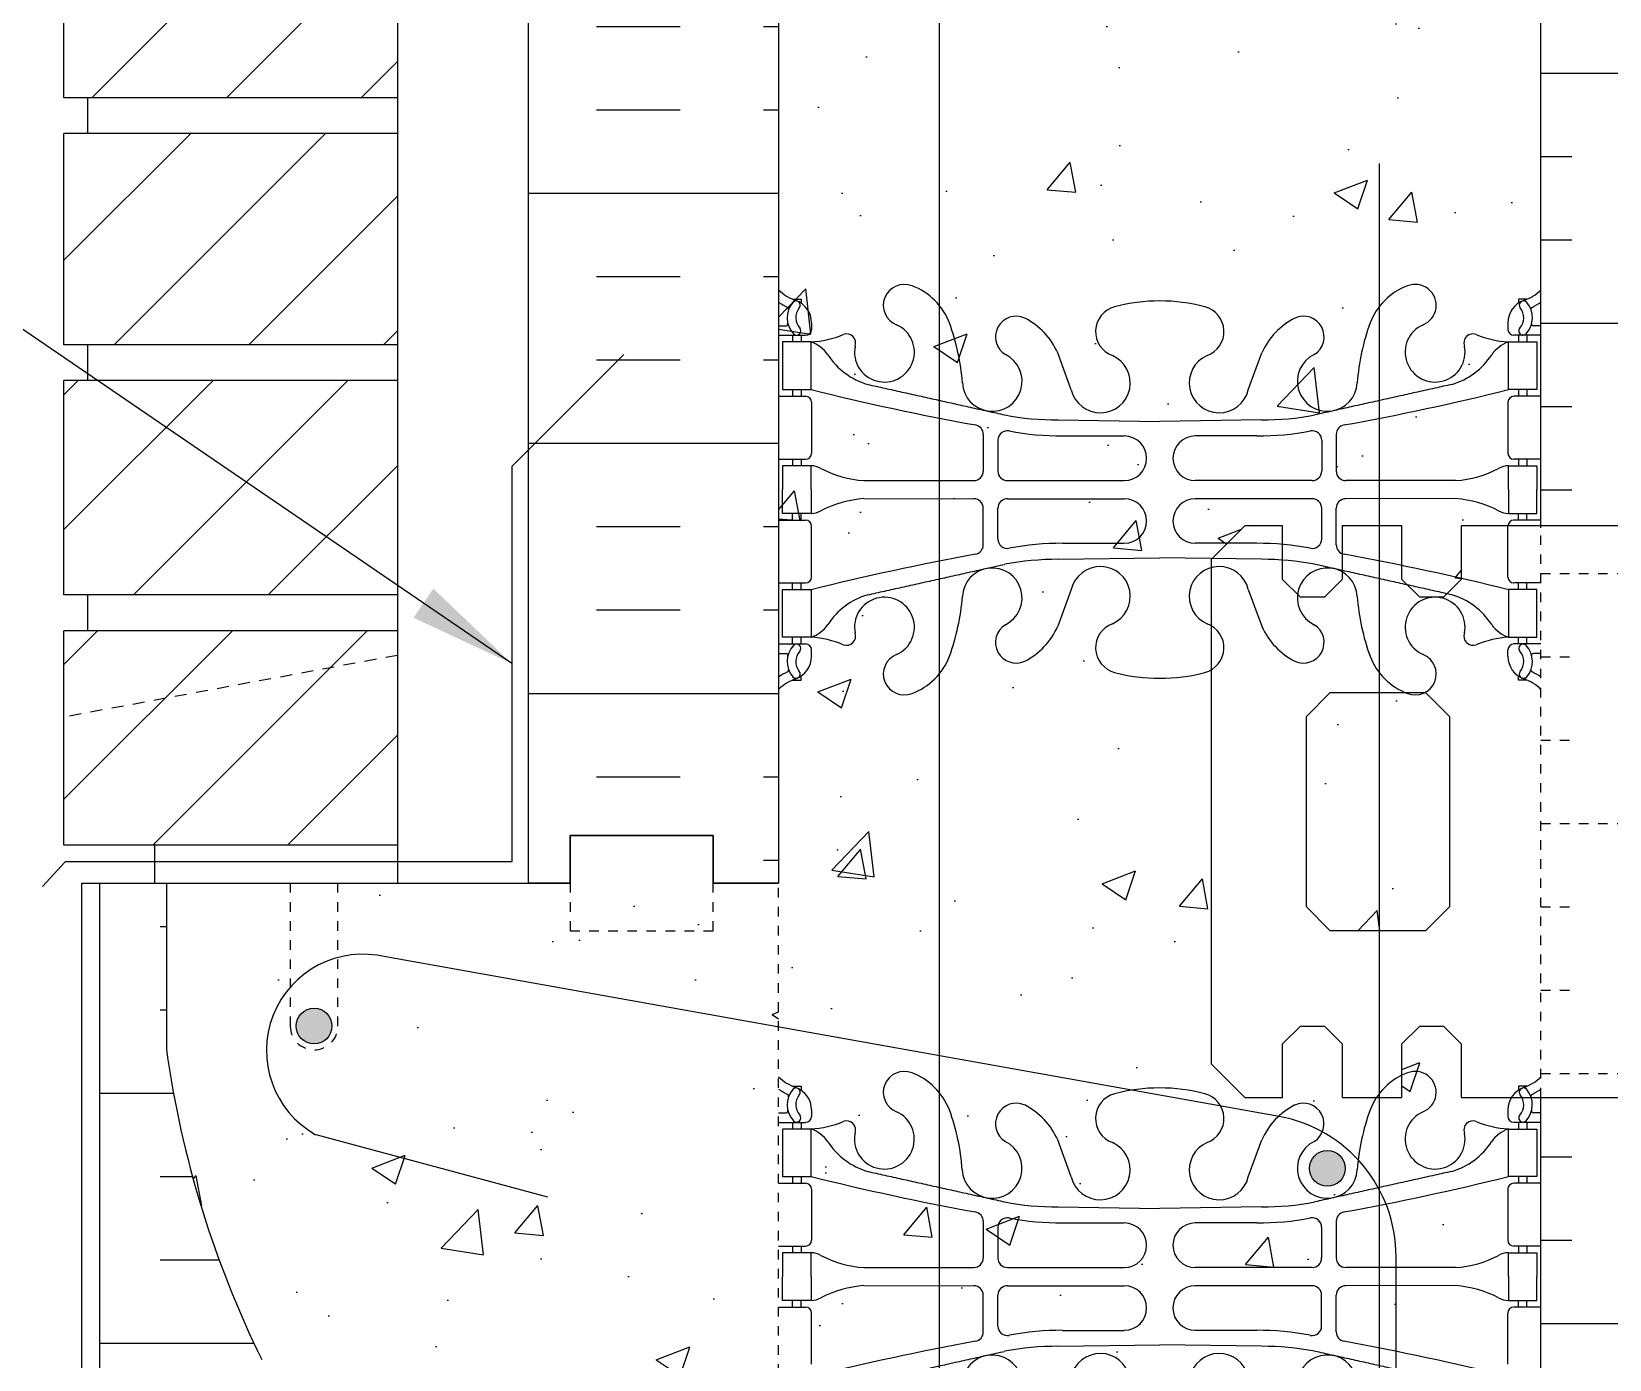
# Model space of a CAD drawing. Header units: inches. Extents: x 94.9 to 181.1, y -57.9 to 31.
# Drawn here: x 144.37 to 160.93, y -11.04 to 2.9 of the extents above; entities that cross this region are included whole.
import ezdxf

# ---------------------------------------------------------------- set-up
doc = ezdxf.new("R2010")
doc.units = ezdxf.units.IN
doc.header["$LTSCALE"] = 0.5
doc.header["$MEASUREMENT"] = 0
doc.linetypes.add('DASHED2', pattern=[0.375, 0.25, -0.125])
doc.linetypes.add('HIDDEN2', pattern=[0.1875, 0.125, -0.0625])
for name, color, linetype in [('HATCH', 12, 'Continuous'), ('Hidden2', 12, 'HIDDEN2'), ('line25', 2, 'Continuous'), ('LINE3', 3, 'Continuous'), ('LINE50', 5, 'Continuous'), ('LINE9', 9, 'Continuous'), ('TEXT', 4, 'Continuous'), ('Web_Edge', 9, 'Continuous')]:
    doc.layers.add(name, color=color, linetype=linetype)
doc.styles.add('DIM', font='romans.shx', dxfattribs={"width": 0.7})
doc.dimstyles.new('ext_12', dxfattribs={"dimscale": 12, "dimtxt": 0.09375, "dimasz": 0.09375, "dimexe": 0.09375, "dimexo": 0.0625, "dimgap": 0.0625, "dimtad": 1, "dimdec": 1, "dimzin": 3, "dimdsep": 46, "dimlunit": 4, "dimtxsty": 'DIM', "dimcen": 0.09, "dimdle": 0.09375, "dimclrt": 4, "dimadec": 0, "dimazin": 0, "dimtfac": 1, "dimtdec": 1, "dimtmove": 2, "dimatfit": 3, "dimfxl": 0, "dimfrac": 2, "dimtolj": 1, "dimtzin": 0, "dimarcsym": 0})

# ---------------------------------------------------------------- blocks, each defined once
blk = doc.blocks.new('8 web')
at = {"layer": 'Web_Edge'}
for p, q in [((-3.854, 6.868), (-3.764, 6.868)), ((-3.764, 6.868), (-3.764, 6.827)), ((3.854, 6.868), (3.764, 6.868)), ((3.764, 6.868), (3.764, 6.827)), ((-4, 6.589), (-3.922, 6.589)), ((-4, 6.489), (-3.716, 6.489)), ((-3.854, 6.489), (-3.854, 6.419)), ((-3.764, 6.489), (-3.764, 6.419)), ((-3.654, 6.619), (-3.654, 6.552)), ((3.654, 6.619), (3.654, 6.552)), ((4, 6.489), (3.716, 6.489)), ((3.764, 6.489), (3.764, 6.419)), ((3.854, 6.489), (3.854, 6.419)), ((4, 6.589), (3.922, 6.589)), ((-0.929, 5.917), (-1.071, 6.304)), ((0.929, 5.917), (1.071, 6.304)), ((-4, 5.849), (-3.716, 5.849)), ((-3.854, 5.919), (-3.854, 5.849)), ((-3.764, 5.919), (-3.764, 5.849)), ((4, 5.849), (3.716, 5.849)), ((3.764, 5.919), (3.764, 5.849)), ((3.854, 5.919), (3.854, 5.849)), ((-3.654, 5.787), (-3.654, 5.252)), ((3.654, 5.787), (3.654, 5.252)), ((-1.067, 5.601), (0, 5.586)), ((1.067, 5.601), (0, 5.586)), ((-1.852, 5.45), (-1.852, 5.065)), ((-1.699, 5.387), (-1.699, 5.065)), ((-1.019, 5.433), (-0.372, 5.433)), ((1.019, 5.433), (0.372, 5.433)), ((1.699, 5.387), (1.699, 5.065)), ((1.852, 5.45), (1.852, 5.065)), ((-4, 5.189), (-3.716, 5.189)), ((-3.854, 5.189), (-3.854, 5.119)), ((-3.764, 5.189), (-3.764, 5.119)), ((4, 5.189), (3.716, 5.189)), ((3.764, 5.189), (3.764, 5.119)), ((3.854, 5.189), (3.854, 5.119)), ((-3.106, 4.964), (-1.952, 4.965)), ((-1.599, 4.965), (-0.372, 4.965)), ((1.599, 4.965), (0.372, 4.965)), ((3.106, 4.964), (1.952, 4.965)), ((-3.106, 4.775), (-1.952, 4.774)), ((-1.852, 4.289), (-1.852, 4.674)), ((-1.699, 4.351), (-1.699, 4.674)), ((-1.599, 4.774), (-0.372, 4.774)), ((1.599, 4.774), (0.372, 4.774)), ((1.699, 4.351), (1.699, 4.674)), ((1.852, 4.289), (1.852, 4.674)), ((3.106, 4.775), (1.952, 4.774)), ((-4, 4.549), (-3.716, 4.549)), ((-3.854, 4.549), (-3.854, 4.619)), ((-3.764, 4.549), (-3.764, 4.619)), ((-3.654, 3.952), (-3.654, 4.487)), ((3.654, 3.952), (3.654, 4.487)), ((4, 4.549), (3.716, 4.549)), ((3.764, 4.549), (3.764, 4.619)), ((3.854, 4.549), (3.854, 4.619)), ((-1.067, 4.138), (0, 4.153)), ((-1.019, 4.305), (-0.372, 4.305)), ((1.067, 4.138), (0, 4.153)), ((1.019, 4.305), (0.372, 4.305))]:
    blk.add_line(p, q, dxfattribs=at)
for points in [[(-3.959, 5.919), (-3.659, 5.919), (-3.659, 6.419), (-3.959, 6.419)], [(3.959, 5.919), (3.659, 5.919), (3.659, 6.419), (3.959, 6.419)]]:
    blk.add_lwpolyline(points, close=True, dxfattribs=at)
for points in [[(-3.659, 4.869), (-3.659, 5.119), (-3.959, 5.119), (-3.959, 4.869)], [(3.659, 4.869), (3.659, 5.119), (3.959, 5.119), (3.959, 4.869)], [(-3.659, 4.869), (-3.659, 4.619), (-3.959, 4.619), (-3.959, 4.869)], [(3.659, 4.869), (3.659, 4.619), (3.959, 4.619), (3.959, 4.869)]]:
    blk.add_lwpolyline(points, dxfattribs=at)
for centre, radius, start, end in [((-3.654, 7.327), 0.5, 226.2109, 250.5288), ((-2.681, 6.804), 0.22, 68.1963, 248.1963), ((-2.839, 6.375), 0.677, 21.1239, 69.3197), ((2.839, 6.375), 0.677, 110.6803, 158.8761), ((2.681, 6.804), 0.22, 291.8037, 111.8037), ((3.654, 7.327), 0.5, 289.4712, 313.7891), ((-3.654, 7.327), 0.6, 234.7832, 245.0748), ((-3.66, 6.674), 0.25, 140.1145, 222.4609), ((-3.818, 6.805), 0.045, 321.448, 139.1879), ((-3.904, 6.619), 0.25, 0, 70.5288), ((-0.012, 5.096), 1.754, 89.6229, 105.2918), ((0.012, 5.096), 1.754, 74.7082, 90.3771), ((3.904, 6.619), 0.25, 109.4712, 180), ((3.818, 6.805), 0.045, 40.8121, 218.552), ((3.66, 6.674), 0.25, 317.5391, 39.8855), ((3.654, 7.327), 0.6, 294.9252, 305.2168), ((-3.916, 6.764), 0.021, 343.464, 63.9957), ((-3.66, 6.674), 0.16, 140.0001, 222.4609), ((-1.507, 6.473), 0.217, 65.5264, 238.537), ((-1.758, 6.003), 0.75, 23.6938, 62.9705), ((-0.406, 6.529), 0.268, 104.7892, 250.0338), ((0.406, 6.529), 0.268, 289.9662, 75.2108), ((1.758, 6.003), 0.75, 117.0295, 156.3062), ((1.507, 6.473), 0.217, 301.463, 114.4736), ((3.66, 6.674), 0.16, 317.5391, 39.9999), ((3.916, 6.764), 0.021, 116.0043, 196.536), ((-3.922, 6.609), 0.0196, 269.4032, 15.4901), ((-3.812, 6.536), 0.045, 222.4609, 42.4609), ((-3.716, 6.552), 0.0625, 270, 0), ((-3.714, 7.415), 0.997, 273.1538, 293.1467), ((-3.288, 6.408), 0.0968, 340.1551, 110.4331), ((-2.89, 6.313), 0.314, 168.5886, 66.1916), ((-4.43, 5.81), 2.365, 4.3895, 20.0015), ((4.43, 5.81), 2.365, 159.9985, 175.6105), ((2.89, 6.313), 0.314, 113.8084, 11.4114), ((3.288, 6.408), 0.0968, 69.5669, 199.8449), ((3.714, 7.415), 0.997, 246.8533, 266.8462), ((3.716, 6.552), 0.0625, 180, 270), ((3.812, 6.536), 0.045, 137.5391, 317.5391), ((3.922, 6.609), 0.0196, 164.5099, 270.5968), ((-3.781, 6.077), 0.364, 34.9775, 70.3387), ((3.781, 6.077), 0.364, 109.6613, 145.0225), ((-2.858, 6.688), 0.743, 212.7919, 253.8107), ((-1.759, 6.006), 0.314, 182.7357, 63.9348), ((-0.624, 5.99), 0.314, 193.4146, 66.1916), ((0.624, 5.99), 0.314, 113.8084, 346.5854), ((1.759, 6.006), 0.314, 116.0652, 357.2643), ((2.858, 6.688), 0.743, 286.1893, 327.2081), ((-3.716, 5.787), 0.0625, 0, 90), ((3.15, 33.34), 28.253, 256.0552, 259.6343), ((-3.15, 33.34), 28.253, 280.3657, 283.9448), ((3.716, 5.787), 0.0625, 90, 180), ((-1.072, 8.585), 2.984, 259.2546, 270.0995), ((1.072, 8.585), 2.984, 269.9005, 280.7454), ((-1.952, 5.45), 0.1, 360, 79.6343), ((-1.599, 5.387), 0.1, 79.2546, 180), ((-1.024, 8.417), 2.984, 259.2546, 270.0995), ((1.024, 8.417), 2.984, 269.9005, 280.7454), ((1.599, 5.387), 0.1, 0, 100.7454), ((1.952, 5.45), 0.1, 100.3657, 180), ((-0.372, 5.199), 0.234, 270, 90), ((0.372, 5.199), 0.234, 90, 270), ((-3.716, 5.252), 0.0625, 270, 0), ((3.716, 5.252), 0.0625, 180, 270), ((-3.663, 4.901), 0.219, 60.4937, 88.92), ((-3.021, 6.121), 1.16, 242.5844, 265.8032), ((-1.952, 5.065), 0.1, 270.0388, 360), ((-1.599, 5.065), 0.1, 180, 270), ((1.599, 5.065), 0.1, 270, 0), ((1.952, 5.065), 0.1, 180, 269.9612), ((3.021, 6.121), 1.16, 274.1968, 297.4156), ((3.663, 4.901), 0.219, 91.08, 119.5063), ((-3.663, 4.838), 0.219, 271.08, 299.5063), ((-3.021, 3.618), 1.16, 94.1968, 117.4156), ((-1.952, 4.674), 0.1, 0, 89.9612), ((-1.599, 4.674), 0.1, 90, 180), ((-0.372, 4.54), 0.234, 270, 90), ((0.372, 4.54), 0.234, 90, 270), ((1.599, 4.674), 0.1, 0, 90), ((1.952, 4.674), 0.1, 90.0388, 180), ((3.021, 3.618), 1.16, 62.5844, 85.8032), ((3.663, 4.838), 0.219, 240.4937, 268.92), ((-3.716, 4.487), 0.0625, 0, 90), ((3.716, 4.487), 0.0625, 90, 180), ((-1.599, 4.351), 0.1, 180, 280.7454), ((1.599, 4.351), 0.1, 259.2546, 0), ((3.15, -23.601), 28.253, 100.3657, 103.9448), ((-1.952, 4.289), 0.1, 280.3657, 0), ((-1.024, 1.322), 2.984, 89.9005, 100.7454), ((1.024, 1.322), 2.984, 79.2546, 90.0995), ((1.952, 4.289), 0.1, 180, 259.6343), ((-3.15, -23.601), 28.253, 76.0552, 79.6343), ((-1.759, 3.733), 0.314, 296.0652, 177.2643), ((-1.072, 1.154), 2.984, 89.9005, 100.7454), ((-0.624, 3.749), 0.314, 293.8084, 166.5854), ((0.624, 3.749), 0.314, 13.4146, 246.1916), ((1.072, 1.154), 2.984, 79.2546, 90.0995), ((1.759, 3.733), 0.314, 2.7357, 243.9348)]:
    blk.add_arc(centre, radius, start, end, dxfattribs=at)
for points in [[(-3.066, 5.974), (-1.628, 5.654)], [(3.066, 5.974), (1.628, 5.654)], [(-3.066, 3.765), (-1.628, 4.085)], [(3.066, 3.765), (1.628, 4.085)]]:
    blk.add_open_spline(points, degree=1, dxfattribs=at)
blk = doc.blocks.new('A$C3BE81C1F')
at = {"layer": 'LINE3'}
for p, q in [((6.106, 0.764), (-3.267, 2.437)), ((-4.004, 0.572), (-1.571, -0.08)), ((7.335, -7.021), (7.335, -0.712))]:
    blk.add_line(p, q, dxfattribs=at)
for centre, radius, start, end in [((-3.509, 1.454), 1.012, 76.184, 240.6907), ((5.835, -0.712), 1.5, 360, 79.5785)]:
    blk.add_arc(centre, radius, start, end, dxfattribs=at)

msp = doc.modelspace()

# ---------------------------------------------------------------- hatches: boundary and pattern name
at = {"layer": 'HATCH'}
h = msp.add_hatch(dxfattribs=at)
h.set_pattern_fill('ANSI31', color=256, scale=8, style=0)
h.set_pattern_definition([(45, (138.405, -36.9128), (-0.707107, 0.707107), [])])
h.paths.add_polyline_path([(148.206, -3.388), (144.706, -3.388), (144.706, -5.638), (148.206, -5.638)])
h.paths.add_polyline_path([(148.206, -0.763), (144.706, -0.763), (144.706, -3.013), (148.206, -3.013)])
h.paths.add_polyline_path([(148.206, 1.832), (144.706, 1.832), (144.706, -0.388), (148.206, -0.388)])
h.paths.add_polyline_path([(148.206, 4.457), (144.706, 4.457), (144.706, 2.207), (148.206, 2.207)])
h.paths.add_polyline_path([(148.206, 7.057), (146.581, 7.057), (146.581, 7.082), (144.706, 7.082), (144.706, 4.832), (148.206, 4.832)])
h.paths.add_polyline_path([(148.206, 9.707), (144.706, 9.707), (144.706, 7.457), (148.206, 7.457)])
h.paths.add_polyline_path([(148.206, 12.332), (144.706, 12.332), (144.706, 10.082), (148.206, 10.082)])
h.paths.add_polyline_path([(148.206, 14.957), (144.706, 14.957), (144.706, 12.707), (148.206, 12.707)])
h.paths.add_polyline_path([(148.206, 17.557), (146.581, 17.557), (146.581, 17.582), (144.706, 17.582), (144.706, 15.332), (148.206, 15.332)])
h.paths.add_polyline_path([(148.206, 20.178), (144.706, 20.178), (144.706, 17.957), (148.206, 17.957)])
h.paths.add_polyline_path([(148.206, 22.803), (144.706, 22.803), (144.706, 20.553), (148.206, 20.553)])
h.paths.add_polyline_path([(148.206, 25.428), (144.706, 25.428), (144.706, 23.178), (148.206, 23.178)])
h.paths.add_polyline_path([(148.206, 28.028), (146.581, 28.028), (146.581, 28.053), (144.706, 28.053), (144.706, 25.803), (148.206, 25.803)])
h.paths.add_polyline_path([(148.206, 29.962), (144.706, 29.962), (144.706, 28.428), (148.206, 28.428)])
h = msp.add_hatch(dxfattribs=at)
h.set_pattern_fill('INSUL', color=256, scale=7, style=0)
h.set_pattern_definition([(0, (-2773.9552, -403.0475), (0, 2.625), []), (0, (-2773.9552, -402.1725), (0, 2.625), [0.875, -0.875]), (0, (-2773.9552, -401.2975), (0, 2.625), [0.875, -0.875])])
h.paths.add_polyline_path([(149.581, -6.038), (150.019, -6.038), (150.019, -5.538), (151.519, -5.538), (151.519, -6.038), (152.206, -6.038), (152.206, 11.962), (151.519, 11.962), (151.519, 12.462), (150.019, 12.462), (150.019, 11.962), (149.581, 11.962)])
h = msp.add_hatch(dxfattribs=at)
h.set_pattern_fill('INSUL', color=256, scale=7, style=0)
h.set_pattern_definition([(0, (140.405, -36.9128), (0, 2.625), []), (0, (140.405, -36.0378), (0, 2.625), [0.875, -0.875]), (0, (140.405, -35.1628), (0, 2.625), [0.875, -0.875])])
h.paths.add_polyline_path([(162.831, -9.038), (162.831, -8.288), (160.206, -8.288), (160.206, -24.038), (162.831, -24.038)])
h.paths.add_polyline_path([(162.831, 11.962), (162.394, 11.962), (162.394, 11.462), (160.894, 11.462), (160.894, 11.962), (160.206, 11.962), (160.206, -2.288), (162.831, -2.288), (162.831, 0.212)])
h = msp.add_hatch(dxfattribs=at)
h.set_pattern_fill('AR-CONC', color=256, scale=0.5, style=0)
edge = h.paths.add_edge_path()
edge.add_line((153.89, -7.986), (153.89, 3.745))
edge.add_spline(control_points=[(153.89, 3.745), (153.848, 3.729), (153.736, 3.68), (153.506, 3.926), (153.139, 3.654), (152.786, 3.948), (152.529, 3.662), (152.332, 3.763), (152.206, 3.828)], knot_values=[0, 0, 0, 0, 0.130609, 0.352357, 0.810239, 1.185341, 1.397484, 1.766303, 1.766303, 1.766303, 1.766303], degree=3, periodic=0)
edge.add_line((152.206, 3.828), (152.206, -6.038))
edge.add_line((152.206, -6.038), (152.206, -7.685))
edge.add_line((152.206, -7.685), (153.89, -7.986))
h = msp.add_hatch(dxfattribs=at)
h.set_pattern_fill('AR-CONC', color=256, scale=0.5, style=0)
edge = h.paths.add_edge_path()
edge.add_line((155.465, -8.267), (152.206, -7.685))
edge.add_line((152.206, -7.685), (152.206, -20.788))
edge.add_line((152.206, -20.788), (152.206, -24.038))
edge.add_line((152.206, -24.038), (155.488, -24.038))
edge.add_line((155.488, -24.038), (156.488, -23.038))
edge.add_line((156.488, -23.038), (156.488, -24.038))
edge.add_line((156.488, -24.038), (156.488, -25.038))
edge.add_line((156.488, -25.038), (157.488, -24.038))
edge.add_line((157.488, -24.038), (158.508, -24.038))
edge.add_line((158.508, -24.038), (158.508, -8.288))
edge.add_line((158.508, -8.288), (158.121, -8.288))
edge.add_line((158.121, -8.288), (158.121, -7.725))
edge.add_line((158.121, -7.725), (157.934, -7.538))
edge.add_line((157.934, -7.538), (157.684, -7.538))
edge.add_line((157.684, -7.538), (157.496, -7.725))
edge.add_line((157.496, -7.725), (157.496, -8.288))
edge.add_line((157.496, -8.288), (157.1, -8.288))
edge.add_line((157.1, -8.288), (156.746, -7.934))
edge.add_line((156.746, -7.934), (156.746, -2.642))
edge.add_line((156.746, -2.642), (157.1, -2.288))
edge.add_line((157.1, -2.288), (157.496, -2.288))
edge.add_line((157.496, -2.288), (157.496, -2.85))
edge.add_line((157.496, -2.85), (157.684, -3.038))
edge.add_line((157.684, -3.038), (157.934, -3.038))
edge.add_line((157.934, -3.038), (158.121, -2.85))
edge.add_line((158.121, -2.85), (158.121, -2.288))
edge.add_line((158.121, -2.288), (158.746, -2.288))
edge.add_line((158.746, -2.288), (158.746, -2.85))
edge.add_line((158.746, -2.85), (158.934, -3.038))
edge.add_line((158.934, -3.038), (159.184, -3.038))
edge.add_line((159.184, -3.038), (159.371, -2.85))
edge.add_line((159.371, -2.85), (159.371, -2.288))
edge.add_line((159.371, -2.288), (160.206, -2.288))
edge.add_line((160.206, -2.288), (160.206, 3.665))
edge.add_spline(control_points=[(160.206, 3.665), (160.19, 3.66), (160.166, 3.655), (160.107, 3.651), (160.073, 3.741), (159.97, 3.759), (159.903, 3.82), (159.823, 3.812), (159.733, 3.815), (159.63, 3.811), (159.548, 3.773), (159.431, 3.709), (159.266, 3.696), (159.114, 3.763), (158.981, 3.839), (158.844, 3.857), (158.72, 3.863), (158.63, 3.836), (158.578, 3.749), (158.471, 3.684), (158.345, 3.639), (158.249, 3.667), (158.206, 3.678)], knot_values=[4.266465, 4.266465, 4.266465, 4.266465, 4.317056, 4.339836, 4.436406, 4.53825, 4.640095, 4.685656, 4.773056, 4.912503, 4.988734, 5.039656, 5.313971, 5.43662, 5.538465, 5.77077, 5.839112, 5.911139, 6.039898, 6.121993, 6.287819, 6.41746, 6.41746, 6.41746, 6.41746], degree=3, periodic=0)
edge.add_spline(control_points=[(158.206, 3.678), (158.164, 3.667), (158.067, 3.639), (157.942, 3.684), (157.835, 3.749), (157.783, 3.836), (157.693, 3.863), (157.569, 3.857), (157.432, 3.839), (157.299, 3.763), (157.146, 3.696), (156.982, 3.709), (156.864, 3.773), (156.783, 3.811), (156.679, 3.815), (156.59, 3.812), (156.51, 3.82), (156.443, 3.759), (156.339, 3.741), (156.306, 3.651), (156.214, 3.657), (156.129, 3.695), (156.034, 3.741), (155.952, 3.757), (155.883, 3.745), (155.775, 3.737), (155.652, 3.662), (155.501, 3.67), (155.406, 3.694), (155.335, 3.72), (155.319, 3.775), (155.285, 3.817), (155.244, 3.833), (155.216, 3.833), (155.206, 3.832)], knot_values=[3.179511, 3.179511, 3.179511, 3.179511, 3.309153, 3.474979, 3.557074, 3.685832, 3.75786, 3.826202, 4.058507, 4.160352, 4.283001, 4.557316, 4.608238, 4.684469, 4.823916, 4.911316, 4.956877, 5.058722, 5.160566, 5.257135, 5.279916, 5.423971, 5.53628, 5.597178, 5.668995, 5.743782, 5.922449, 6.081915, 6.175833, 6.226756, 6.293857, 6.334621, 6.387292, 6.41746, 6.41746, 6.41746, 6.41746], degree=3, periodic=0)
edge.add_spline(control_points=[(155.206, 3.832), (155.186, 3.83), (155.096, 3.802), (154.977, 3.756), (154.874, 3.632), (154.736, 3.669), (154.648, 3.793), (154.465, 3.777), (154.267, 3.637), (154.019, 3.848), (153.76, 3.654), (153.627, 3.796), (153.55, 3.82), (153.54, 3.823)], knot_values=[1.383209, 1.383209, 1.383209, 1.383209, 1.445494, 1.654935, 1.76877, 1.884923, 2.020501, 2.202138, 2.358687, 2.710326, 2.927026, 3.148774, 3.179511, 3.179511, 3.179511, 3.179511], degree=3, periodic=0)
edge.add_line((153.54, 3.823), (153.54, -7.923))
edge.add_line((153.54, -7.923), (155.45, -8.264))
edge.add_arc((155.194, -9.742), 1.5, 79.5785, 80.1762, ccw=False)
h.paths.add_polyline_path([(155.737, -9.072, -1), (156.112, -9.072, -1)], flags=16)
h = msp.add_hatch(dxfattribs=at)
h.set_pattern_fill('AR-CONC', color=256, scale=0.5, style=0)
h.paths.add_polyline_path([(158.508, -4.038), (157.996, -4.038), (157.746, -4.288), (157.746, -6.288), (157.996, -6.538), (158.508, -6.538)], flags=17)
h = msp.add_hatch(dxfattribs=at)
h.set_pattern_fill('AR-CONC', color=256, scale=0.5, style=0)
h.paths.add_polyline_path([(159.246, -4.288), (158.996, -4.038), (158.508, -4.038), (158.508, -6.538), (158.996, -6.538), (159.246, -6.288)], flags=17)
h = msp.add_hatch(dxfattribs=at)
h.set_pattern_fill('INSUL', color=256, scale=7, style=0)
h.set_pattern_definition([(0, (-2850.2844, -446.6203), (0, 2.625), []), (0, (-2850.2844, -445.7453), (0, 2.625), [0.875, -0.875]), (0, (-2850.2844, -444.8703), (0, 2.625), [0.875, -0.875])])
h.paths.add_polyline_path([(146.781, -11.038, -0.079579), (145.781, -7.788), (145.781, -6.038), (145.081, -6.038), (145.081, -11.038, 0.131652), (145.751, -13.538), (149.489, -19.688, -0.10438), (149.581, -20.163), (149.581, -24.038), (150.019, -24.038), (150.019, -23.538), (151.519, -23.538), (151.519, -24.038), (152.206, -24.038), (152.206, -20.788), (151.956, -20.788), (151.956, -20.413)])
h = msp.add_hatch(dxfattribs=at)
h.set_pattern_fill('AR-CONC', color=256, scale=0.5, style=0)
h.set_pattern_definition([(50, (-2850.2844, -446.6203), (3.586301, -0.3137607), [0.375, -4.125]), (355, (-2850.2844, -446.6203), (-0.6937567, 3.7609607), [0.3, -3.3]), (100.4514, (-2849.9855, -446.6464), (2.892547, 3.4471977), [0.318701, -3.5057106]), (46.1842, (-2850.2844, -445.6203), (5.336205, -0.827595), [0.5625, -6.1875]), (96.6356, (-2849.8397, -445.689), (4.6733135, 4.870589), [0.478051, -5.258565]), (351.1842, (-2850.2844, -445.62), (4.67331, 4.870593), [0.45, -4.95]), (21, (-2849.7844, -445.8703), (2.9845353, -2.0130945), [0.375, -4.125]), (326, (-2849.7844, -445.8703), (1.2165767, 3.6257502), [0.3, -3.3]), (71.4514, (-2849.5357, -446.038), (4.201113, 1.6126525), [0.318701, -3.5057106]), (37.5, (-2850.2844, -446.6203), (0.0607993, 1.66446927), [0, -3.26, 0, -3.35, 0, -3.3125]), (7.5, (-2850.2844, -446.6203), (1.3153477, 1.9720586), [0, -1.91, 0, -3.185, 0, -1.2625]), (327.5, (-2851.3994, -446.6203), (2.6691122, -0.11277436), [0, -1.25, 0, -3.9, 0, -5.175]), (317.5, (-2851.8994, -446.6203), (2.9159308, 0.500525), [0, -1.625, 0, -2.59, 0, -3.675])])
h.paths.add_polyline_path([(151.956, -20.413), (151.956, -20.788), (152.206, -20.788), (152.206, -6.038), (147.581, -6.038), (147.581, -7.538, -1), (147.081, -7.538), (147.081, -6.038), (145.781, -6.038), (145.781, -7.788, 0.079579), (146.781, -11.038)])
h = msp.add_hatch(dxfattribs=at)
h.set_pattern_fill('AR-CONC', color=256, scale=0.5, style=0)
h.paths.add_polyline_path([(160.206, -8.288), (159.371, -8.288), (159.371, -7.725), (159.184, -7.538), (158.934, -7.538), (158.746, -7.725), (158.746, -8.288), (158.508, -8.288), (158.508, -24.038), (160.206, -24.038)], flags=17)
at = {"layer": 'LINE3'}
for points in [[(147.144, -7.538, 1), (147.519, -7.538, 1)], [(157.778, -9.032, 1), (158.153, -9.032, 1)]]:
    msp.add_hatch(color=256, dxfattribs=at).paths.add_polyline_path(points)

# ---------------------------------------------------------------- linework, layer by layer
at = {"layer": 'HATCH', "linetype": 'HIDDEN2'}
for p, q in [((160.206, -2.788), (162.831, -2.788)), ((160.206, -3.663), (160.53, -3.663)), ((160.206, -4.538), (160.53, -4.538)), ((160.206, -5.413), (162.831, -5.413)), ((160.206, -6.288), (160.53, -6.288)), ((160.206, -7.163), (160.53, -7.163)), ((160.206, -8.038), (162.831, -8.038))]:
    msp.add_line(p, q, dxfattribs=at)
at = {"layer": 'Hidden2', "color": 9}
for p, q in [((145.781, -6.038), (147.081, -6.038)), ((147.581, -6.038), (149.581, -6.038))]:
    msp.add_line(p, q, dxfattribs=at)
at = {"layer": 'Hidden2'}
for p, q in [((145.781, -6.038), (147.081, -6.038)), ((147.081, -6.038), (147.081, -7.538)), ((147.581, -6.038), (149.581, -6.038)), ((147.581, -7.538), (147.581, -6.038)), ((152.206, -20.788), (152.206, -6.038))]:
    msp.add_line(p, q, dxfattribs=at)
msp.add_lwpolyline([(149.581, -6.038), (150.019, -6.038), (150.019, -5.538), (151.519, -5.538), (151.519, -6.038), (152.206, -6.038)], dxfattribs=at)
msp.add_arc((147.331, -7.538), 0.25, 180, 0, dxfattribs=at)
at = {"layer": 'line25'}
for p, q in [((148.206, 17.582), (148.206, -6.038)), ((152.206, 11.962), (152.206, -6.038)), ((160.206, -2.307), (160.206, 11.962)), ((144.706, 2.207), (144.706, 4.457)), ((148.206, 2.207), (144.706, 2.207)), ((144.956, 1.832), (144.956, 2.207)), ((148.206, 1.832), (144.706, 1.832)), ((144.706, -0.388), (144.706, 1.832)), ((148.206, -0.388), (144.706, -0.388)), ((144.956, -0.763), (144.956, -0.388)), ((148.206, -0.763), (144.706, -0.763)), ((144.706, -3.013), (144.706, -0.763)), ((148.206, -3.013), (144.706, -3.013)), ((144.956, -3.388), (144.956, -3.013)), ((148.206, -3.388), (144.706, -3.388)), ((144.706, -5.638), (144.706, -3.388)), ((148.206, -5.638), (144.706, -5.638)), ((145.656, -5.638), (145.656, -6.038)), ((145.781, -6.038), (145.781, -7.788)), ((160.206, -24.038), (160.206, -8.288))]:
    msp.add_line(p, q, dxfattribs=at)
msp.add_lwpolyline([(165.518, -2.288), (159.371, -2.288), (159.371, -2.85), (159.184, -3.038), (158.934, -3.038), (158.746, -2.85), (158.746, -2.288), (158.121, -2.288), (158.121, -2.85), (157.934, -3.038), (157.684, -3.038), (157.496, -2.85), (157.496, -2.288), (157.1, -2.288), (156.746, -2.642), (156.746, -7.934), (157.1, -8.288), (157.496, -8.288), (157.496, -7.725), (157.684, -7.538), (157.934, -7.538), (158.121, -7.725), (158.121, -8.288), (158.746, -8.288), (158.746, -7.725), (158.934, -7.538), (159.184, -7.538), (159.371, -7.725), (159.371, -8.288), (165.518, -8.288)], dxfattribs=at)
msp.add_lwpolyline([(157.996, -6.538), (157.746, -6.288), (157.746, -4.288), (157.996, -4.038), (158.996, -4.038), (159.246, -4.288), (159.246, -6.288), (158.996, -6.538)], close=True, dxfattribs=at)
msp.add_arc((156.427, -6.291), 10.75, 188.0028, 206.2026, dxfattribs=at)
at = {"layer": 'LINE3'}
for p, q in [((153.89, 3.823), (153.89, -16.586)), ((158.508, 1.516), (158.508, -24.038))]:
    msp.add_line(p, q, dxfattribs=at)
for centre in [(147.331, -7.538), (157.965, -9.032)]:
    msp.add_circle(centre, 0.188, dxfattribs=at)
at = {"layer": 'LINE50'}
msp.add_line((149.581, -6.038), (149.581, 11.962), dxfattribs=at)
for points in [[(152.206, -6.038), (151.519, -6.038), (151.519, -5.538), (150.019, -5.538), (150.019, -6.038), (149.581, -6.038)], [(149.581, -6.038), (150.019, -6.038), (150.019, -5.538), (151.519, -5.538), (151.519, -6.038), (152.206, -6.038)]]:
    msp.add_lwpolyline(points, dxfattribs=at)
msp.add_lwpolyline([(149.581, -24.038), (149.581, -20.163, 0.10438), (149.489, -19.688), (145.751, -13.538, -0.131652), (145.081, -11.038), (145.081, -6.038), (145.781, -6.038)], format="xyb", dxfattribs=at)
at = {"layer": 'LINE9'}
msp.add_line((149.407, -1.663), (150.581, -0.489), dxfattribs=at)
at = {"layer": 'LINE9', "linetype": 'HIDDEN2'}
msp.add_line((160.206, -8.288), (160.206, -2.307), dxfattribs=at)
at = {"layer": 'LINE9', "linetype": 'DASHED2'}
msp.add_line((148.206, -3.647), (144.706, -4.295), dxfattribs=at)
at = {"layer": 'LINE9'}
msp.add_lwpolyline([(149.407, -1.663), (149.407, -5.813), (144.719, -5.813), (144.481, -6.073)], dxfattribs=at)
msp.add_lwpolyline([(148.041, -17.696), (145.59, -13.663, -0.131757), (144.894, -11.068), (144.894, -6.038), (149.581, -6.038)], format="xyb", dxfattribs=at)
at = {"layer": 'LINE9', "color": 8, "linetype": 'DASHED2', "ltscale": 0.15}
msp.add_lwpolyline([(150.019, -6.038), (150.019, -6.038), (150.019, -6.538), (151.519, -6.538), (151.519, -6.038), (151.519, -6.038)], dxfattribs=at)
at = {"layer": 'Web_Edge', "color": 8}
for p, q in [((152.352, 0.091), (152.442, 0.091)), ((152.442, 0.091), (152.442, 0.05)), ((160.06, 0.091), (159.97, 0.091)), ((159.97, 0.091), (159.97, 0.05)), ((152.552, -0.157), (152.552, -0.225)), ((159.86, -0.157), (159.86, -0.225)), ((152.206, -0.187), (152.284, -0.187)), ((152.206, -0.287), (152.49, -0.287)), ((152.352, -0.287), (152.352, -0.357)), ((152.442, -0.287), (152.442, -0.357)), ((160.206, -0.287), (159.923, -0.287)), ((159.97, -0.287), (159.97, -0.357)), ((160.06, -0.287), (160.06, -0.357)), ((160.206, -0.187), (160.129, -0.187)), ((155.278, -0.86), (155.135, -0.473)), ((157.135, -0.86), (157.278, -0.473)), ((152.206, -0.927), (152.49, -0.927)), ((152.352, -0.857), (152.352, -0.927)), ((152.442, -0.857), (152.442, -0.927)), ((152.552, -0.99), (152.552, -1.525)), ((159.86, -0.99), (159.86, -1.525)), ((160.206, -0.927), (159.923, -0.927)), ((159.97, -0.857), (159.97, -0.927)), ((160.06, -0.857), (160.06, -0.927)), ((155.14, -1.176), (156.206, -1.191)), ((157.273, -1.176), (156.206, -1.191)), ((154.354, -1.327), (154.354, -1.712)), ((154.507, -1.389), (154.507, -1.712)), ((155.187, -1.343), (155.834, -1.343)), ((157.226, -1.343), (156.579, -1.343)), ((157.906, -1.389), (157.906, -1.712)), ((158.058, -1.327), (158.058, -1.712)), ((152.206, -1.587), (152.49, -1.587)), ((152.352, -1.587), (152.352, -1.657)), ((152.442, -1.587), (152.442, -1.657)), ((160.206, -1.587), (159.923, -1.587)), ((159.97, -1.587), (159.97, -1.657)), ((160.06, -1.587), (160.06, -1.657)), ((153.1, -1.813), (154.255, -1.812)), ((154.607, -1.812), (155.834, -1.812)), ((157.806, -1.812), (156.579, -1.812)), ((159.313, -1.813), (158.158, -1.812)), ((153.1, -2.002), (154.255, -2.003)), ((154.354, -2.487), (154.354, -2.103)), ((154.507, -2.425), (154.507, -2.103)), ((154.607, -2.003), (155.834, -2.003)), ((157.806, -2.003), (156.579, -2.003)), ((157.906, -2.425), (157.906, -2.103)), ((158.058, -2.487), (158.058, -2.103)), ((159.313, -2.002), (158.158, -2.003)), ((152.206, -2.227), (152.49, -2.227)), ((152.352, -2.227), (152.352, -2.157)), ((152.442, -2.227), (152.442, -2.157)), ((152.552, -2.825), (152.552, -2.29)), ((159.86, -2.825), (159.86, -2.29)), ((160.206, -2.227), (159.923, -2.227)), ((159.97, -2.227), (159.97, -2.157)), ((160.06, -2.227), (160.06, -2.157)), ((155.187, -2.471), (155.834, -2.471)), ((157.226, -2.471), (156.579, -2.471)), ((155.14, -2.639), (156.206, -2.623)), ((157.273, -2.639), (156.206, -2.623)), ((152.206, -2.887), (152.49, -2.887)), ((152.352, -2.957), (152.352, -2.887)), ((152.442, -2.957), (152.442, -2.887)), ((155.278, -2.955), (155.135, -3.342)), ((157.135, -2.955), (157.278, -3.342)), ((160.206, -2.887), (159.923, -2.887)), ((159.97, -2.957), (159.97, -2.887)), ((160.06, -2.957), (160.06, -2.887)), ((152.352, -3.527), (152.352, -3.457)), ((152.442, -3.527), (152.442, -3.457)), ((159.97, -3.527), (159.97, -3.457)), ((160.06, -3.527), (160.06, -3.457)), ((152.206, -3.527), (152.49, -3.527)), ((152.206, -3.627), (152.284, -3.627)), ((152.552, -3.657), (152.552, -3.59)), ((159.86, -3.657), (159.86, -3.59)), ((160.206, -3.527), (159.923, -3.527)), ((160.206, -3.627), (160.129, -3.627)), ((152.352, -3.906), (152.442, -3.906)), ((152.442, -3.906), (152.442, -3.865)), ((159.97, -3.906), (159.97, -3.865)), ((160.06, -3.906), (159.97, -3.906))]:
    msp.add_line(p, q, dxfattribs=at)
for points in [[(152.247, -0.857), (152.547, -0.857), (152.547, -0.357), (152.247, -0.357)], [(160.165, -0.857), (159.865, -0.857), (159.865, -0.357), (160.165, -0.357)], [(152.247, -2.957), (152.547, -2.957), (152.547, -3.457), (152.247, -3.457)], [(160.165, -2.957), (159.865, -2.957), (159.865, -3.457), (160.165, -3.457)]]:
    msp.add_lwpolyline(points, close=True, dxfattribs=at)
for points in [[(152.547, -1.907), (152.547, -1.657), (152.247, -1.657), (152.247, -1.907)], [(159.865, -1.907), (159.865, -1.657), (160.165, -1.657), (160.165, -1.907)], [(152.547, -1.907), (152.547, -2.157), (152.247, -2.157), (152.247, -1.907)], [(159.865, -1.907), (159.865, -2.157), (160.165, -2.157), (160.165, -1.907)]]:
    msp.add_lwpolyline(points, dxfattribs=at)
for centre, radius, start, end in [((152.552, 0.55), 0.5, 226.2109, 250.5288), ((153.525, 0.027), 0.22, 68.1963, 248.1963), ((153.368, -0.402), 0.677, 21.1239, 69.3197), ((159.045, -0.402), 0.677, 110.6803, 158.8761), ((158.888, 0.027), 0.22, 291.8037, 111.8037), ((159.86, 0.55), 0.5, 289.4712, 313.7891), ((152.552, 0.55), 0.6, 234.7832, 245.0748), ((152.546, -0.103), 0.25, 140.1145, 222.4609), ((152.29, -0.013), 0.021, 343.464, 63.9957), ((152.388, 0.028), 0.045, 321.448, 139.1879), ((152.302, -0.157), 0.25, 0, 70.5288), ((152.546, -0.103), 0.16, 140.0001, 222.4609), ((155.801, -0.248), 0.268, 104.7892, 250.0338), ((156.195, -1.681), 1.754, 89.6229, 105.2918), ((156.218, -1.681), 1.754, 74.7082, 90.3771), ((156.612, -0.248), 0.268, 289.9662, 75.2108), ((160.11, -0.157), 0.25, 109.4712, 180), ((160.024, 0.028), 0.045, 40.8121, 218.552), ((159.867, -0.103), 0.16, 317.5391, 39.9999), ((159.867, -0.103), 0.25, 317.5391, 39.8855), ((160.122, -0.013), 0.021, 116.0043, 196.536), ((159.86, 0.55), 0.6, 294.9252, 305.2168), ((152.284, -0.168), 0.0196, 269.4032, 15.4901), ((151.777, -0.967), 2.365, 4.3895, 20.0015), ((154.699, -0.304), 0.217, 65.5264, 238.537), ((154.448, -0.774), 0.75, 23.6938, 62.9705), ((157.965, -0.774), 0.75, 117.0295, 156.3062), ((157.714, -0.304), 0.217, 301.463, 114.4736), ((160.636, -0.967), 2.365, 159.9985, 175.6105), ((160.128, -0.168), 0.0196, 164.5099, 270.5968), ((152.395, -0.241), 0.045, 222.4609, 42.4609), ((152.49, -0.225), 0.0625, 270, 0), ((152.493, 0.638), 0.997, 273.1538, 293.1467), ((152.918, -0.369), 0.0968, 340.1551, 110.4331), ((153.317, -0.464), 0.314, 168.5886, 66.1916), ((159.096, -0.464), 0.314, 113.8084, 11.4114), ((159.494, -0.369), 0.0968, 69.5669, 199.8449), ((159.92, 0.638), 0.997, 246.8533, 266.8462), ((159.923, -0.225), 0.0625, 180, 270), ((160.018, -0.241), 0.045, 137.5391, 317.5391), ((152.425, -0.7), 0.364, 34.9775, 70.3387), ((153.348, -0.089), 0.743, 212.7919, 253.8107), ((154.448, -0.771), 0.314, 182.7357, 63.9348), ((157.965, -0.771), 0.314, 116.0652, 357.2643), ((159.065, -0.089), 0.743, 286.1893, 327.2081), ((159.988, -0.7), 0.364, 109.6613, 145.0225), ((155.583, -0.787), 0.314, 193.4146, 66.1916), ((156.83, -0.787), 0.314, 113.8084, 346.5854), ((152.49, -0.99), 0.0625, 0, 90), ((159.356, 26.563), 28.253, 256.0552, 259.6343), ((153.057, 26.563), 28.253, 280.3657, 283.9448), ((159.923, -0.99), 0.0625, 90, 180), ((155.135, 1.808), 2.984, 259.2546, 270.0995), ((157.278, 1.808), 2.984, 269.9005, 280.7454), ((154.254, -1.327), 0.1, 360, 79.6343), ((154.607, -1.389), 0.1, 79.2546, 180), ((155.182, 1.64), 2.984, 259.2546, 270.0995), ((157.231, 1.64), 2.984, 269.9005, 280.7454), ((157.806, -1.389), 0.1, 0, 100.7454), ((158.158, -1.327), 0.1, 100.3657, 180), ((155.834, -1.578), 0.234, 270, 90), ((156.579, -1.578), 0.234, 90, 270), ((152.49, -1.525), 0.0625, 270, 0), ((159.923, -1.525), 0.0625, 180, 270), ((152.543, -1.876), 0.219, 60.4937, 88.92), ((153.185, -0.656), 1.16, 242.5844, 265.8032), ((154.254, -1.712), 0.1, 270.0388, 360), ((154.607, -1.712), 0.1, 180, 270), ((157.806, -1.712), 0.1, 270, 0), ((158.158, -1.712), 0.1, 180, 269.9612), ((159.228, -0.656), 1.16, 274.1968, 297.4156), ((159.87, -1.876), 0.219, 91.08, 119.5063), ((152.543, -1.939), 0.219, 271.08, 299.5063), ((153.185, -3.159), 1.16, 94.1968, 117.4156), ((154.254, -2.103), 0.1, 0, 89.9612), ((154.607, -2.103), 0.1, 90, 180), ((155.834, -2.237), 0.234, 270, 90), ((156.579, -2.237), 0.234, 90, 270), ((157.806, -2.103), 0.1, 0, 90), ((158.158, -2.103), 0.1, 90.0388, 180), ((159.228, -3.159), 1.16, 62.5844, 85.8032), ((159.87, -1.939), 0.219, 240.4937, 268.92), ((152.49, -2.29), 0.0625, 0, 90), ((159.923, -2.29), 0.0625, 90, 180), ((154.607, -2.425), 0.1, 180, 280.7454), ((155.182, -5.455), 2.984, 89.9005, 100.7454), ((157.231, -5.455), 2.984, 79.2546, 90.0995), ((157.806, -2.425), 0.1, 259.2546, 0), ((159.356, -30.378), 28.253, 100.3657, 103.9448), ((154.254, -2.487), 0.1, 280.3657, 0), ((155.135, -5.623), 2.984, 89.9005, 100.7454), ((157.278, -5.623), 2.984, 79.2546, 90.0995), ((158.158, -2.487), 0.1, 180, 259.6343), ((153.057, -30.378), 28.253, 76.0552, 79.6343), ((154.448, -3.044), 0.314, 296.0652, 177.2643), ((155.583, -3.028), 0.314, 293.8084, 166.5854), ((156.83, -3.028), 0.314, 13.4146, 246.1916), ((157.965, -3.044), 0.314, 2.7357, 243.9348), ((152.49, -2.825), 0.0625, 270, 0), ((159.923, -2.825), 0.0625, 180, 270), ((153.348, -3.726), 0.743, 106.1893, 147.2081), ((153.317, -3.351), 0.314, 293.8084, 191.4114), ((151.777, -2.848), 2.365, 339.9985, 355.6105), ((160.636, -2.848), 2.365, 184.3895, 200.0015), ((159.096, -3.351), 0.314, 348.5886, 246.1916), ((159.065, -3.726), 0.743, 32.7919, 73.8107), ((152.425, -3.115), 0.364, 289.6613, 325.0225), ((152.493, -4.453), 0.997, 66.8533, 86.8462), ((152.918, -3.445), 0.0968, 249.5669, 19.8449), ((154.699, -3.511), 0.217, 121.463, 294.4736), ((154.448, -3.041), 0.75, 297.0295, 336.3062), ((155.801, -3.567), 0.268, 109.9662, 255.2108), ((156.612, -3.567), 0.268, 284.7892, 70.0338), ((157.965, -3.041), 0.75, 203.6938, 242.9705), ((157.714, -3.511), 0.217, 245.5264, 58.537), ((159.494, -3.445), 0.0968, 160.1551, 290.4331), ((159.92, -4.453), 0.997, 93.1538, 113.1467), ((159.988, -3.115), 0.364, 214.9775, 250.3387), ((152.284, -3.647), 0.0196, 344.5099, 90.5968), ((152.546, -3.712), 0.25, 137.5391, 219.8855), ((152.395, -3.574), 0.045, 317.5391, 137.5391), ((152.546, -3.712), 0.16, 137.5391, 219.9999), ((152.49, -3.59), 0.0625, 360, 90), ((153.525, -3.842), 0.22, 111.8037, 291.8037), ((158.888, -3.842), 0.22, 248.1963, 68.1963), ((159.923, -3.59), 0.0625, 90, 180), ((160.018, -3.574), 0.045, 42.4609, 222.4609), ((159.867, -3.712), 0.16, 320.0001, 42.4609), ((159.867, -3.712), 0.25, 320.1145, 42.4609), ((160.128, -3.647), 0.0196, 89.4032, 195.4901), ((152.29, -3.801), 0.021, 296.0043, 16.536), ((152.302, -3.657), 0.25, 289.4712, 360), ((153.368, -3.413), 0.677, 290.6803, 338.8761), ((159.045, -3.413), 0.677, 201.1239, 249.3197), ((160.11, -3.657), 0.25, 180, 250.5288), ((160.122, -3.801), 0.021, 163.464, 243.9957), ((152.552, -4.365), 0.6, 114.9252, 125.2168), ((152.552, -4.365), 0.5, 109.4712, 133.7891), ((152.388, -3.843), 0.045, 220.8121, 38.552), ((156.195, -2.134), 1.754, 254.7082, 270.3771), ((156.218, -2.134), 1.754, 269.6229, 285.2918), ((160.024, -3.843), 0.045, 141.448, 319.1879), ((159.86, -4.365), 0.5, 46.2109, 70.5288), ((159.86, -4.365), 0.6, 54.7832, 65.0748)]:
    msp.add_arc(centre, radius, start, end, dxfattribs=at)
for points in [[(153.141, -0.803), (154.578, -1.123)], [(159.272, -0.803), (157.835, -1.123)], [(153.141, -3.012), (154.578, -2.692)], [(159.272, -3.012), (157.835, -2.692)]]:
    msp.add_open_spline(points, degree=1, dxfattribs=at)

# ---------------------------------------------------------------- block references
at = {"layer": 'line25'}
msp.add_blockref('8 web', (156.206, -15.038), dxfattribs=at)
at = {"layer": 'TEXT', "linetype": 'Continuous'}
msp.add_blockref('A$C3BE81C1F', (151.352, -9.25), dxfattribs=at)

# ---------------------------------------------------------------- leaders
at = {"layer": 'TEXT'}
msp.add_leader([(149.407, -3.734), (140.393, 2.425), (137.678, 2.425)], dimstyle='ext_12', dxfattribs=at)

doc.saveas('drawing.dxf')
